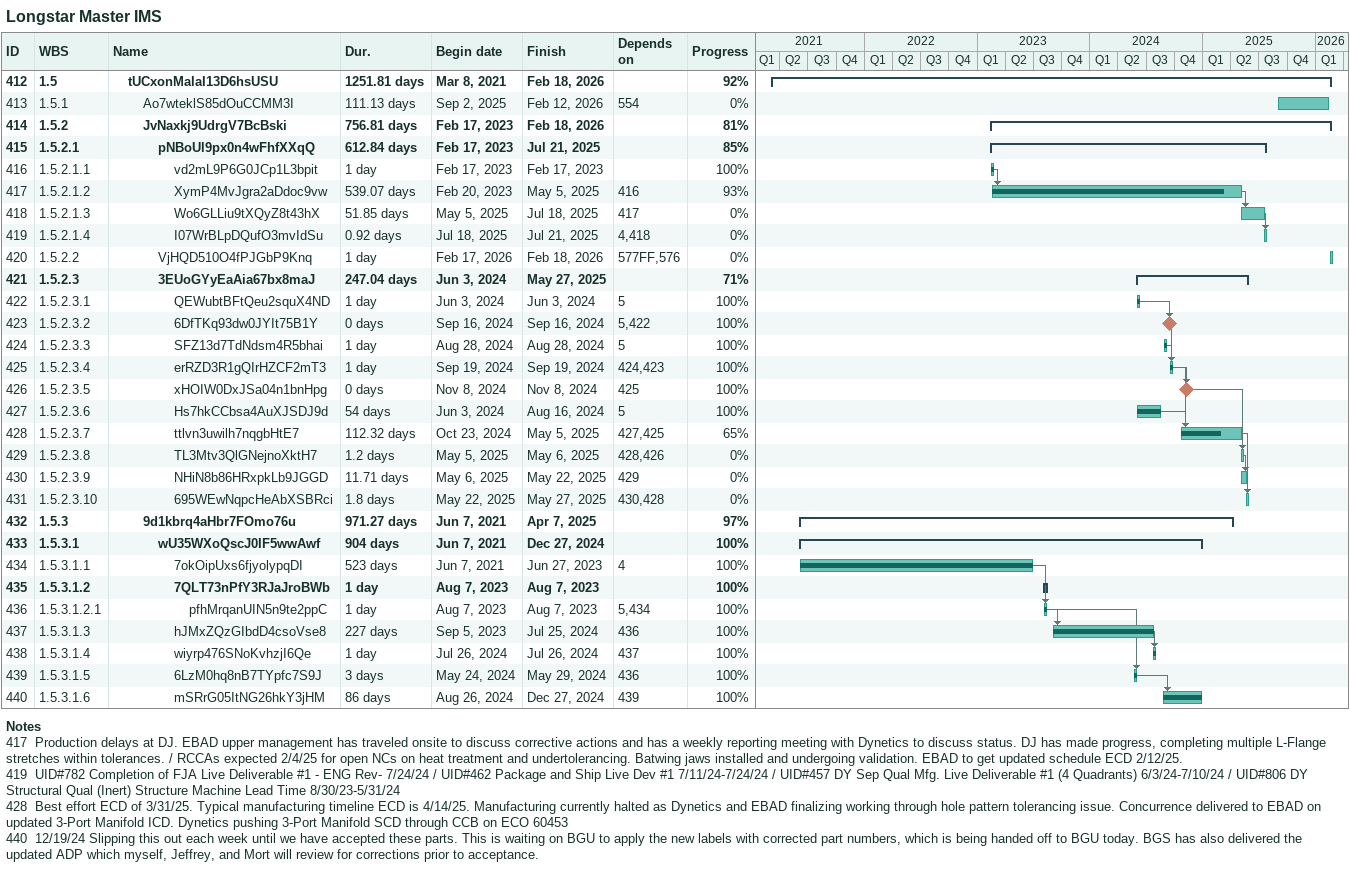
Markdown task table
Longstar Master IMS

| ID | WBS | Task | Duration | Start | Finish | Predecessors | % complete |
|---|---|---|---|---|---|---|---|
| 412 | 1.5 | **tUCxonMalaI13D6hsUSU** | 1251.81d | 2021-03-08 | 2026-02-18 |  | 92 |
| 413 | 1.5.1 | Ao7wteklS85dOuCCMM3I | 111.13d | 2025-09-02 | 2026-02-12 | 554 | 0 |
| 414 | 1.5.2 | **JvNaxkj9UdrgV7BcBski** | 756.81d | 2023-02-17 | 2026-02-18 |  | 81 |
| 415 | 1.5.2.1 | **pNBoUl9px0n4wFhfXXqQ** | 612.84d | 2023-02-17 | 2025-07-21 |  | 85 |
| 416 | 1.5.2.1.1 | vd2mL9P6G0JCp1L3bpit | 1d | 2023-02-17 | 2023-02-17 |  | 100 |
| 417 | 1.5.2.1.2 | XymP4MvJgra2aDdoc9vw | 539.07d | 2023-02-20 | 2025-05-05 | 416 | 93 |
| 418 | 1.5.2.1.3 | Wo6GLLiu9tXQyZ8t43hX | 51.85d | 2025-05-05 | 2025-07-18 | 417 | 0 |
| 419 | 1.5.2.1.4 | I07WrBLpDQufO3mvIdSu | 0.92d | 2025-07-18 | 2025-07-21 | 4, 418 | 0 |
| 420 | 1.5.2.2 | VjHQD510O4fPJGbP9Knq | 1d | 2026-02-17 | 2026-02-18 | 577FF, 576 | 0 |
| 421 | 1.5.2.3 | **3EUoGYyEaAia67bx8maJ** | 247.04d | 2024-06-03 | 2025-05-27 |  | 71 |
| 422 | 1.5.2.3.1 | QEWubtBFtQeu2squX4ND | 1d | 2024-06-03 | 2024-06-03 | 5 | 100 |
| 423 | 1.5.2.3.2 | 6DfTKq93dw0JYIt75B1Y | 0d | 2024-09-16 | 2024-09-16 | 5, 422 | 100 |
| 424 | 1.5.2.3.3 | SFZ13d7TdNdsm4R5bhai | 1d | 2024-08-28 | 2024-08-28 | 5 | 100 |
| 425 | 1.5.2.3.4 | erRZD3R1gQIrHZCF2mT3 | 1d | 2024-09-19 | 2024-09-19 | 424, 423 | 100 |
| 426 | 1.5.2.3.5 | xHOIW0DxJSa04n1bnHpg | 0d | 2024-11-08 | 2024-11-08 | 425 | 100 |
| 427 | 1.5.2.3.6 | Hs7hkCCbsa4AuXJSDJ9d | 54d | 2024-06-03 | 2024-08-16 | 5 | 100 |
| 428 | 1.5.2.3.7 | ttlvn3uwilh7nqgbHtE7 | 112.32d | 2024-10-23 | 2025-05-05 | 427, 425 | 65 |
| 429 | 1.5.2.3.8 | TL3Mtv3QlGNejnoXktH7 | 1.2d | 2025-05-05 | 2025-05-06 | 428, 426 | 0 |
| 430 | 1.5.2.3.9 | NHiN8b86HRxpkLb9JGGD | 11.71d | 2025-05-06 | 2025-05-22 | 429 | 0 |
| 431 | 1.5.2.3.10 | 695WEwNqpcHeAbXSBRci | 1.8d | 2025-05-22 | 2025-05-27 | 430, 428 | 0 |
| 432 | 1.5.3 | **9d1kbrq4aHbr7FOmo76u** | 971.27d | 2021-06-07 | 2025-04-07 |  | 97 |
| 433 | 1.5.3.1 | **wU35WXoQscJ0IF5wwAwf** | 904d | 2021-06-07 | 2024-12-27 |  | 100 |
| 434 | 1.5.3.1.1 | 7okOipUxs6fjyolypqDI | 523d | 2021-06-07 | 2023-06-27 | 4 | 100 |
| 435 | 1.5.3.1.2 | **7QLT73nPfY3RJaJroBWb** | 1d | 2023-08-07 | 2023-08-07 |  | 100 |
| 436 | 1.5.3.1.2.1 | pfhMrqanUIN5n9te2ppC | 1d | 2023-08-07 | 2023-08-07 | 5, 434 | 100 |
| 437 | 1.5.3.1.3 | hJMxZQzGIbdD4csoVse8 | 227d | 2023-09-05 | 2024-07-25 | 436 | 100 |
| 438 | 1.5.3.1.4 | wiyrp476SNoKvhzjI6Qe | 1d | 2024-07-26 | 2024-07-26 | 437 | 100 |
| 439 | 1.5.3.1.5 | 6LzM0hq8nB7TYpfc7S9J | 3d | 2024-05-24 | 2024-05-29 | 436 | 100 |
| 440 | 1.5.3.1.6 | mSRrG05ItNG26hkY3jHM | 86d | 2024-08-26 | 2024-12-27 | 439 | 100 |

Notes
- 417: Production delays at DJ. EBAD upper management has traveled onsite to discuss corrective actions and has a weekly reporting meeting with Dynetics to discuss status. DJ has made progress, completing multiple L-Flange stretches within tolerances. / RCCAs expected 2/4/25 for open NCs on heat treatment and undertolerancing. Batwing jaws installed and undergoing validation. EBAD to get updated schedule ECD 2/12/25.
- 419: UID#782 Completion of FJA Live Deliverable #1 - ENG Rev- 7/24/24 / UID#462 Package and Ship Live Dev #1 7/11/24-7/24/24 / UID#457 DY Sep Qual Mfg. Live Deliverable #1 (4 Quadrants) 6/3/24-7/10/24 / UID#806 DY Structural Qual (Inert) Structure Machine Lead Time 8/30/23-5/31/24
- 428: Best effort ECD of 3/31/25. Typical manufacturing timeline ECD is 4/14/25. Manufacturing currently halted as Dynetics and EBAD finalizing working through hole pattern tolerancing issue. Concurrence delivered to EBAD on updated 3-Port Manifold ICD. Dynetics pushing 3-Port Manifold SCD through CCB on ECO 60453
- 440: 12/19/24 Slipping this out each week until we have accepted these parts. This is waiting on BGU to apply the new labels with corrected part numbers, which is being handed off to BGU today. BGS has also delivered the updated ADP which myself, Jeffrey, and Mort will review for corrections prior to acceptance.
